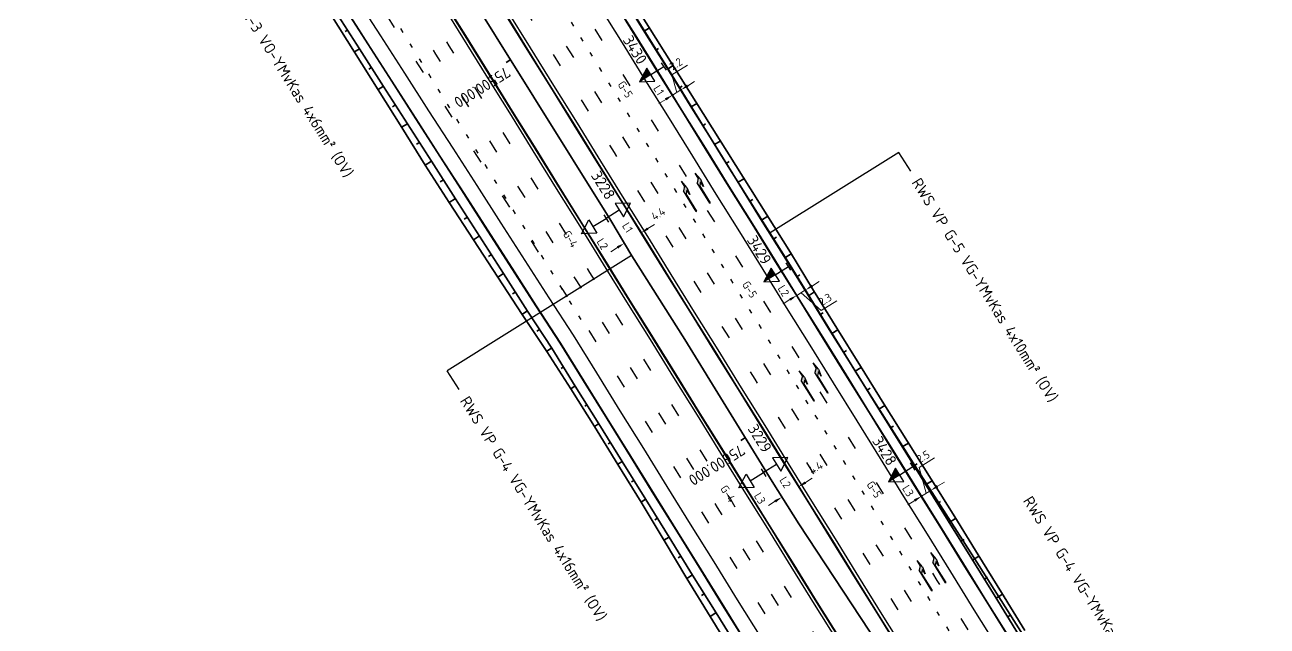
# Model space of a CAD drawing. Header units: metres. Extents: x 134219 to 139080, y 438661 to 444352.
# Drawn here: x 135861.6 to 136141, y 442184.9 to 442320.1 of the extents above; entities that cross this region are included whole.
import ezdxf
from ezdxf.enums import TextEntityAlignment as Align

# ---------------------------------------------------------------- set-up
doc = ezdxf.new("R2010")
doc.units = ezdxf.units.M
doc.linetypes.add('13strp', pattern=[4, 1, -3])
doc.linetypes.add('39strp', pattern=[12, 3, -9])
doc.layers.get('DEFPOINTS').update_dxf_attribs({"color": 193})
for name, color, linetype, lineweight in [('N-WE-KL-ET-T18', 1, 'Continuous', 18), ('N-WE-KL-ET-T25', 7, 'Continuous', 25), ('N-WE-KL-ET_LS_OV_ARMATUUR-S', 7, 'Continuous', 25), ('N-WE-KL-ET_LS_OV_ARMATUUR-T18', 1, 'Continuous', 25), ('N-WE-KL-ET_LS_OV_KABEL-G', 10, 'KL-LS-OV-N', 35), ('N-WE-KL-ET_LS_OV_KABEL-M', 7, 'Continuous', 18), ('N-WE-KL-ET_LS_OV_KABEL-T25', 7, 'Continuous', 25), ('Utd-ondergr-nw', 8, '13strp', 35)]:
    doc.layers.add(name, color=color, linetype=linetype, lineweight=lineweight)
doc.layers.add('N-WE-KL-ET_LS_OV_ARMATUUR-T25', color=2, linetype='Continuous')
doc.layers.add('Utd-weg-nw', color=8, linetype='Continuous')
doc.styles.add('alm a2ee v011$0$rtw_iso', font='NLCS-ISO.ttf')
doc.styles.add('ISO18', font='NLCS-ISO.ttf')
doc.styles.add('ISO25', font='NLCS-ISO.ttf')
doc.styles.add('NLCS-ISO', font='NLCS-ISO.ttf')
doc.styles.add('NLCS_18', font='NLCS-ISO.ttf', dxfattribs={"height": 1.8})
doc.styles.add('NLCS_25', font='NLCS-ISO.ttf', dxfattribs={"height": 2.5})
doc.linetypes.add('KL-LS-OV-N', pattern='A,4,-1,[103,NLCS.SHX,S=0.75,R=0,X=0,Y=0],-1,4,-1.5,["0V",Standard,S=1,R=0,X=0,Y=-0.5],-3', length=14.5)
doc.dimstyles.new('NLCS_t18_pijl_Dimension_l3_h1', dxfattribs={"dimtxt": 1.8, "dimasz": 1.8, "dimexe": 2, "dimexo": 2, "dimgap": 0.7, "dimtad": 1, "dimdec": 1, "dimzin": 0, "dimdsep": 46, "dimtxsty": 'NLCS_18', "dimcen": 2.5, "dimdle": 2, "dimclrd": 256, "dimclre": 256, "dimclrt": 256, "dimadec": 1, "dimazin": 0, "dimtfac": 1, "dimtdec": 1, "dimtofl": 0, "dimtmove": 1, "dimatfit": 0, "dimfxl": 0, "dimtolj": 1, "dimtzin": 0, "dimlwd": 18, "dimlwe": 18, "dimarcsym": 0})

# ---------------------------------------------------------------- blocks, each defined once
blk = doc.blocks.new('SKL-ET_OV_ARMATUUR_HD_NATRIUM_2x250W-SO (1)')
for points in [[(-3.49, -1.76), (-6.49, 0), (-3.49, 1.76)], [(-3.49, 1.76), (-3.49, -1.76)], [(-3.49, 0), (0, 0)], [(0, 1), (0, -1)], [(3.49, 0), (0, 0)], [(3.49, -1.76), (6.49, 0), (3.49, 1.76)], [(3.49, 1.76), (3.49, -1.76)]]:
    blk.add_lwpolyline(points)
at = {"layer": 'N-WE-KL-ET_LS_OV_ARMATUUR-T18', "style": 'NLCS-ISO', "flags": 1}
for tag, p in [('TYPE_ARMATUUR', (3.07, -6.82)), ('VERMOGEN_LAMP', (3.07, -10.61)), ('SPIEGELSTAND', (3.07, -14.39)), ('HOOGTE_LICHTMAST', (3.07, -18.17)), ('UITLEGGERHOEK', (3.07, -21.96)), ('TYPE_LICHTMAST', (3.07, -25.74)), ('BOTSVRIENDELIJK', (3.07, -29.53)), ('POSITIE_LICHTMAST', (3.07, -33.31)), ('KABELAANSLUITNG', (3.07, -37.1)), ('VOEDINGSPUNT', (3.07, -48.45))]:
    blk.add_attdef(tag, p, '', height=1.8, dxfattribs=at)
at = {"layer": 'N-WE-KL-ET_LS_OV_ARMATUUR-T18', "style": 'NLCS-ISO'}
for tag, p in [('FASE-AANSLUITING_1', (3.07, -40.88)), ('FASE-AANSLUITING_2', (3.07, -44.67)), ('GROEPSNUMMER', (3.07, -52.24))]:
    blk.add_attdef(tag, p, '', height=1.8, dxfattribs=at)
at = {"layer": 'N-WE-KL-ET_LS_OV_ARMATUUR-T25', "style": 'NLCS-ISO'}
for tag, p in [('MASTNUMMER', (3.07, 7.39)), ('TYPE_SYMBOOL', (3.07, 3.61))]:
    blk.add_attdef(tag, p, '', height=2.5, dxfattribs=at)
blk = doc.blocks.new('SKL-ET_OV_ARMATUUR_HD_NATRIUM_1x250W-SO (2)')
for points in [[(0, 1), (0, -1)], [(3.49, 0), (0, 0)], [(3.49, -1.76), (6.49, 0), (3.49, 1.76)], [(3.49, 1.76), (3.49, -1.76)], [(3.49, 0), (6.49, 0)]]:
    blk.add_lwpolyline(points)
blk.add_solid([(3.49, 0), (3.49, -1.76), (6.49, 0)])
at = {"layer": 'N-WE-KL-ET-T18', "linetype": 'ByBlock', "style": 'NLCS-ISO'}
blk.add_attdef('GROEPSNUMMER', text='', height=1.8, dxfattribs=at).set_placement((-2, -4), align=Align.RIGHT)
blk.add_attdef('FASE-AANSLUITING', (10, -4), '', height=1.8, dxfattribs=at)
at = {"layer": 'N-WE-KL-ET-T18', "linetype": 'ByBlock', "style": 'NLCS-ISO', "flags": 1}
for tag, p in [('TYPE_ARMATUUR', (7.76, -13.46)), ('TYPE_FABRIKAAT', (7.76, -17.24)), ('VERMOGEN_LAMP', (7.76, -21.02)), ('SPIEGELSTAND', (7.76, -24.81)), ('HOOGTE_LICHTMAST', (7.76, -28.59)), ('UITLEGGERHOEK', (7.76, -32.38)), ('TYPE_LICHTMAST', (7.76, -36.16)), ('BOTSVRIENDELIJK', (7.76, -39.95)), ('POSITIE_LICHTMAST', (7.76, -43.73)), ('KABELAANSLUITING', (7.76, -47.52)), ('VOEDINGSPUNT', (7.76, -51.3))]:
    blk.add_attdef(tag, p, '', height=1.8, dxfattribs=at)
at = {"layer": 'N-WE-KL-ET-T25', "linetype": 'ByBlock', "style": 'NLCS-ISO'}
blk.add_attdef('MASTNUMMER', text='', height=2.5, dxfattribs=at).set_placement((4, 4.31), align=Align.MIDDLE)
at = {"layer": 'N-WE-KL-ET-T25', "linetype": 'ByBlock', "style": 'NLCS-ISO', "flags": 1}
blk.add_attdef('TYPE_SYMBOOL', (7.76, -10.06), '', height=2.5, dxfattribs=at)
blk = doc.blocks.new('*D512')
at = {"layer": 'DEFPOINTS', "color": 0, "transparency": 16777216}
for p in [(136009.14, 442305.49), (136009.14, 442305.49), (136007.24, 442304.31)]:
    blk.add_point(p, dxfattribs=at)
at = {"layer": 'N-WE-KL-ET_LS_OV_KABEL-M', "linetype": 'Continuous', "lineweight": 18, "transparency": 16777216}
for p, q in [((136007.11, 442308.89), (136010.59, 442311.05)), ((136008.19, 442304.9), (136007.11, 442308.89)), ((136010.67, 442306.44), (136012.2, 442307.39)), ((136007.24, 442304.31), (136009.14, 442305.49)), ((136005.71, 442303.37), (136004.18, 442302.42))]:
    blk.add_line(p, q, dxfattribs=at)
at = {"layer": 'N-WE-KL-ET_LS_OV_KABEL-M', "lineweight": 18, "transparency": 16777216}
for p, q in [((136009.14, 442305.49), (136008.08, 442307.19)), ((136007.24, 442304.31), (136006.18, 442306.01))]:
    blk.add_line(p, q, dxfattribs=at)
at = {"layer": 'N-WE-KL-ET_LS_OV_KABEL-M', "transparency": 16777216}
for points in [[(136010.51, 442306.7), (136010.82, 442306.19), (136009.14, 442305.49)], [(136005.55, 442303.62), (136005.87, 442303.11), (136007.24, 442304.31)]]:
    blk.add_solid(points, dxfattribs=at)
at = {"layer": 'N-WE-KL-ET_LS_OV_KABEL-M', "transparency": 16777216, "insert": (136008.01, 442311.33), "char_height": 1.8, "attachment_point": 5, "rotation": 31.8363, "style": 'NLCS_18'}
blk.add_mtext('\\A1;2.2', dxfattribs=at)
blk = doc.blocks.new('*D513')
at = {"layer": 'DEFPOINTS', "color": 0, "transparency": 16777216}
for p in [(136037.16, 442260.51), (136037.16, 442260.51), (136035.19, 442259.29)]:
    blk.add_point(p, dxfattribs=at)
at = {"layer": 'N-WE-KL-ET_LS_OV_KABEL-M', "linetype": 'Continuous', "lineweight": 18, "transparency": 16777216}
for p, q in [((136035.19, 442259.29), (136037.16, 442260.51)), ((136036.18, 442259.9), (136040.67, 442255.93)), ((136038.69, 442261.46), (136040.22, 442262.41)), ((136033.66, 442258.34), (136032.14, 442257.39)), ((136040.67, 442255.93), (136044.16, 442258.09))]:
    blk.add_line(p, q, dxfattribs=at)
at = {"layer": 'N-WE-KL-ET_LS_OV_KABEL-M', "lineweight": 18, "transparency": 16777216}
for p, q in [((136037.16, 442260.51), (136038.21, 442258.81)), ((136035.19, 442259.29), (136036.25, 442257.59))]:
    blk.add_line(p, q, dxfattribs=at)
at = {"layer": 'N-WE-KL-ET_LS_OV_KABEL-M', "transparency": 16777216}
for points in [[(136038.53, 442261.71), (136038.85, 442261.2), (136037.16, 442260.51)], [(136033.51, 442258.6), (136033.82, 442258.09), (136035.19, 442259.29)]]:
    blk.add_solid(points, dxfattribs=at)
at = {"layer": 'N-WE-KL-ET_LS_OV_KABEL-M', "transparency": 16777216, "insert": (136041.57, 442258.37), "char_height": 1.8, "attachment_point": 5, "rotation": 31.8363, "style": 'NLCS_18'}
blk.add_mtext('\\A1;2.3', dxfattribs=at)
blk = doc.blocks.new('*D514')
at = {"layer": 'DEFPOINTS', "color": 0, "transparency": 16777216}
for p in [(136065.31, 442215.43), (136065.31, 442215.43), (136063.23, 442214.14)]:
    blk.add_point(p, dxfattribs=at)
at = {"layer": 'N-WE-KL-ET_LS_OV_KABEL-M', "linetype": 'Continuous', "lineweight": 18, "transparency": 16777216}
for p, q in [((136062.7, 442220.58), (136066.19, 442222.74)), ((136064.27, 442214.79), (136062.7, 442220.58)), ((136063.23, 442214.14), (136065.31, 442215.43)), ((136066.84, 442216.38), (136068.37, 442217.33)), ((136061.7, 442213.19), (136060.17, 442212.24))]:
    blk.add_line(p, q, dxfattribs=at)
at = {"layer": 'N-WE-KL-ET_LS_OV_KABEL-M', "lineweight": 18, "transparency": 16777216}
for p, q in [((136065.31, 442215.43), (136064.26, 442217.13)), ((136063.23, 442214.14), (136064.28, 442212.44))]:
    blk.add_line(p, q, dxfattribs=at)
at = {"layer": 'N-WE-KL-ET_LS_OV_KABEL-M', "transparency": 16777216}
for points in [[(136066.69, 442216.64), (136067, 442216.13), (136065.31, 442215.43)], [(136061.54, 442213.44), (136061.86, 442212.93), (136063.23, 442214.14)]]:
    blk.add_solid(points, dxfattribs=at)
at = {"layer": 'N-WE-KL-ET_LS_OV_KABEL-M', "transparency": 16777216, "insert": (136063.6, 442223.02), "char_height": 1.8, "attachment_point": 5, "rotation": 31.8363, "style": 'NLCS_18'}
blk.add_mtext('\\A1;2.5', dxfattribs=at)
blk = doc.blocks.new('*D519')
at = {"layer": 'DEFPOINTS', "color": 0, "transparency": 16777216}
for p in [(135996.39, 442271.01), (135996.39, 442271.01), (136000.16, 442273.36)]:
    blk.add_point(p, dxfattribs=at)
at = {"layer": 'N-WE-KL-ET_LS_OV_KABEL-M', "lineweight": 18, "transparency": 16777216}
for p, q in [((136000.16, 442273.36), (135999.11, 442275.05)), ((135996.39, 442271.01), (135995.34, 442272.71))]:
    blk.add_line(p, q, dxfattribs=at)
at = {"layer": 'N-WE-KL-ET_LS_OV_KABEL-M', "linetype": 'Continuous', "lineweight": 18, "transparency": 16777216}
for p, q in [((136001.69, 442274.3), (136003.22, 442275.25)), ((135994.86, 442270.06), (135993.34, 442269.12))]:
    blk.add_line(p, q, dxfattribs=at)
at = {"layer": 'N-WE-KL-ET_LS_OV_KABEL-M', "transparency": 16777216}
for points in [[(136001.54, 442274.56), (136001.85, 442274.05), (136000.16, 442273.36)], [(135994.71, 442270.32), (135995.02, 442269.81), (135996.39, 442271.01)]]:
    blk.add_solid(points, dxfattribs=at)
at = {"layer": 'N-WE-KL-ET_LS_OV_KABEL-M', "transparency": 16777216, "insert": (136004.03, 442277.64), "char_height": 1.8, "attachment_point": 5, "rotation": 31.8363, "style": 'NLCS_18'}
blk.add_mtext('\\A1;4.4', dxfattribs=at)
blk = doc.blocks.new('*D520')
at = {"layer": 'DEFPOINTS', "color": 0, "transparency": 16777216}
for p in [(136035.61, 442216.27), (136031.86, 442213.94), (136031.86, 442213.94)]:
    blk.add_point(p, dxfattribs=at)
at = {"layer": 'N-WE-KL-ET_LS_OV_KABEL-M', "lineweight": 18, "transparency": 16777216}
for p, q in [((136035.61, 442216.27), (136034.55, 442217.97)), ((136031.86, 442213.94), (136030.8, 442215.64))]:
    blk.add_line(p, q, dxfattribs=at)
at = {"layer": 'N-WE-KL-ET_LS_OV_KABEL-M', "linetype": 'Continuous', "lineweight": 18, "transparency": 16777216}
for p, q in [((136037.14, 442217.22), (136038.67, 442218.17)), ((136030.33, 442212.99), (136028.8, 442212.04))]:
    blk.add_line(p, q, dxfattribs=at)
at = {"layer": 'N-WE-KL-ET_LS_OV_KABEL-M', "transparency": 16777216}
for points in [[(136036.98, 442217.47), (136037.3, 442216.97), (136035.61, 442216.27)], [(136030.17, 442213.25), (136030.49, 442212.74), (136031.86, 442213.94)]]:
    blk.add_solid(points, dxfattribs=at)
at = {"layer": 'N-WE-KL-ET_LS_OV_KABEL-M', "transparency": 16777216, "insert": (136039.47, 442220.55), "char_height": 1.8, "attachment_point": 5, "rotation": 31.8363, "style": 'NLCS_18'}
blk.add_mtext('\\A1;4.4', dxfattribs=at)
blk = doc.blocks.new('Dwm A2 aanvulling$0$pijlre_750')
blk.add_hatch(color=256).paths.add_polyline_path([(5.2, -0.38), (4, -0.38), (5.7, -0.68), (7.5, -0.38), (6.2, -0.38), (5.45, 0.37), (0, 0.37), (0, 0.23), (4.6, 0.23)])
for p, q in [((0, 0.37), (5.45, 0.37)), ((0, 0.37), (0, 0.23)), ((0, 0.23), (4.6, 0.23)), ((5.2, -0.38), (4.6, 0.23)), ((6.2, -0.38), (5.45, 0.37)), ((4, -0.38), (5.2, -0.38)), ((5.7, -0.68), (4, -0.38)), ((5.7, -0.68), (7.5, -0.38)), ((6.2, -0.38), (7.5, -0.38))]:
    blk.add_line(p, q)

msp = doc.modelspace()

# ---------------------------------------------------------------- linework, layer by layer
at = {"layer": 'N-WE-KL-ET_LS_OV_KABEL-G', "flags": 128}
for points, elevation in [([(135028.79, 443628.21), (135029.43, 443628.5), (135031.21, 443626.78), (135031.77, 443626.04), (135031.72, 443624.46), (135052.28, 443604.28), (135079.83, 443576.7), (135079.68, 443576.86), (135107.02, 443546.27), (135128.47, 443521.4), (135135.83, 443512.88), (135160.14, 443483.99), (135177.3, 443462.48), (135198.67, 443435.94), (135200.35, 443433.58), (135206.96, 443425.68), (135215.59, 443414.76), (135229.59, 443396.5), (135246.51, 443374.99), (135246.49, 443375.01), (135294.88, 443312.89), (135333.29, 443263.09), (135371.73, 443213.18), (135406.65, 443167.97), (135427.92, 443140.4), (135453.98, 443108.38), (135454.93, 443105.99), (135457.2, 443102.6), (135480.28, 443072.39), (135496.14, 443052.17), (135531.45, 443005.87), (135550.73, 442980.13), (135566.75, 442957.09), (135582.35, 442934.84), (135591.75, 442921.24), (135600.66, 442908.47), (135623.1, 442873.1), (135810.94, 442567.72), (135811.57, 442566.24), (135890, 442440.49), (135917.51, 442397.79), (135918.36, 442396.37), (135921.31, 442391.57), (135924.12, 442387.09), (135993.39, 442276.1), (135998.09, 442268.15), (136009.98, 442249.34), (136029.66, 442217.44), (136035.64, 442207.92), (136051.53, 442183.81), (136063.88, 442163.96), (136083.42, 442134.87), (136087.68, 442128.39), (136098.45, 442110.21), (136094.16, 442107.28)], 1.81), ([(135721.23, 442918.62), (135722.06, 442918.71), (135729.09, 442888.32), (135732.4, 442875.41), (135739.07, 442848.53), (135744.81, 442825.46), (135748.85, 442812.3), (135753.18, 442798.69), (135759.28, 442779.65), (135766.98, 442756.72), (135768.94, 442751.33), (135776.94, 442729.3), (135780.2, 442721.47), (135788.86, 442699.92), (135796.6, 442680.56), (135801.31, 442669.52), (135814.14, 442639.94), (135825.99, 442614.64), (135833.39, 442599.59), (135840.41, 442585.62), (135846.61, 442573.57), (135855.75, 442558.03), (135866.63, 442537.71), (135893.63, 442492.47), (135903.12, 442476.87), (135921.69, 442446.61), (135932.97, 442428.48), (135977.81, 442356.04), (135989.88, 442336.6), (136005.71, 442311.05), (136018.65, 442290.07), (136033.73, 442266.1), (136048.87, 442241.4), (136061.72, 442221.06), (136075.64, 442199.3), (136089.46, 442177.55), (136095.53, 442168.38), (136098.01, 442164.91), (136105.46, 442153.08), (136105.45, 442153.08), (136113.48, 442140), (136113.47, 442139.99), (136115.54, 442136.16), (136115.58, 442136.17), (136116.02, 442133.35), (136140.96, 442091.4)], 1.96)]:
    msp.add_lwpolyline(points, dxfattribs=dict(at, elevation=elevation))
at = {"layer": 'N-WE-KL-ET_LS_OV_KABEL-T25'}
for p, q in [((136058.14, 442291.44), (136029.19, 442273.32)), ((136060.8, 442287.2), (136058.14, 442291.44)), ((135998.01, 442268.28), (135956.6, 442242.36)), ((135959.25, 442238.13), (135956.6, 442242.36))]:
    msp.add_line(p, q, dxfattribs=at)
at = {"layer": 'Utd-ondergr-nw', "color": 7, "linetype": 'Continuous'}
for p, q in [((135970.68, 442312.16), (135969.83, 442311.63)), ((136023.43, 442227.2), (136022.58, 442226.68))]:
    msp.add_line(p, q, dxfattribs=at)
at = {"layer": 'Utd-ondergr-nw', "linetype": 'Continuous', "flags": 128}
for points in [[(135995.4, 442327.51), (136000.68, 442319.01), (136005.95, 442310.52), (136011.23, 442302.02), (136016.5, 442293.53), (136021.78, 442285.03), (136027.05, 442276.54), (136032.33, 442268.04), (136037.6, 442259.54), (136042.88, 442251.05), (136048.15, 442242.55), (136053.43, 442234.06), (136058.7, 442225.56), (136063.98, 442217.07), (136069.25, 442208.57), (136074.53, 442200.08), (136079.8, 442191.58), (136085.08, 442183.08)], [(135996.55, 442328.22), (136001.85, 442319.74), (136007.17, 442311.27), (136012.48, 442302.8), (136017.79, 442294.33), (136023.1, 442285.85), (136028.45, 442277.4), (136033.75, 442268.92), (136038.96, 442260.39), (136044.23, 442251.89), (136049.5, 442243.39), (136054.76, 442234.89), (136060.08, 442226.42), (136065.41, 442217.96), (136070.7, 442209.47), (136075.95, 442200.96), (136081.25, 442192.48), (136086.47, 442183.95)], [(135933.3, 442324.26), (135938.7, 442315.85), (135944.1, 442307.43), (135949.5, 442299.01), (135954.9, 442290.59), (135960.3, 442282.17), (135965.7, 442273.76), (135971.1, 442265.34), (135976.5, 442256.92), (135981.97, 442248.54), (135987.24, 442240.05), (135992.52, 442231.55), (135997.79, 442223.06), (136003.07, 442214.56), (136008.34, 442206.06), (136013.62, 442197.57), (136018.89, 442189.07), (136024.17, 442180.58)], [(135933.36, 442324.3), (135938.76, 442315.88), (135944.16, 442307.46), (135949.56, 442299.05), (135954.96, 442290.63), (135960.36, 442282.21), (135965.76, 442273.79), (135971.16, 442265.38), (135976.56, 442256.96), (135982.03, 442248.58), (135987.3, 442240.08), (135992.58, 442231.59), (135997.85, 442223.09), (136003.12, 442214.6), (136008.4, 442206.1), (136013.67, 442197.61), (136018.95, 442189.11), (136024.22, 442180.61)], [(135955.33, 442326.17), (135960.61, 442317.67), (135965.88, 442309.18), (135971.15, 442300.68), (135976.43, 442292.19), (135981.7, 442283.69), (135986.98, 442275.2), (135992.25, 442266.7), (135997.53, 442258.21), (136002.8, 442249.71), (136008.08, 442241.21), (136013.35, 442232.72), (136018.63, 442224.22), (136023.9, 442215.73), (136029.18, 442207.23), (136034.45, 442198.74), (136039.73, 442190.24), (136045, 442181.75)], [(135955.39, 442326.21), (135960.66, 442317.71), (135965.94, 442309.22), (135971.21, 442300.72), (135976.49, 442292.22), (135981.76, 442283.73), (135987.04, 442275.23), (135992.31, 442266.74), (135997.59, 442258.24), (136002.86, 442249.75), (136008.14, 442241.25), (136013.41, 442232.76), (136018.69, 442224.26), (136023.96, 442215.76), (136029.24, 442207.27), (136034.51, 442198.77), (136039.79, 442190.28), (136045.06, 442181.78)], [(135993.49, 442326.32), (135998.77, 442317.83), (136004.04, 442309.33), (136009.32, 442300.84), (136014.59, 442292.34), (136019.87, 442283.84), (136025.14, 442275.35), (136030.42, 442266.85), (136035.69, 442258.36), (136040.97, 442249.86), (136046.24, 442241.37), (136051.51, 442232.87), (136056.79, 442224.38), (136062.06, 442215.88), (136067.34, 442207.38), (136072.61, 442198.89), (136077.89, 442190.39), (136083.16, 442181.9)], [(135993.55, 442326.36), (135998.83, 442317.86), (136004.1, 442309.37), (136009.37, 442300.87), (136014.65, 442292.38), (136019.92, 442283.88), (136025.2, 442275.39), (136030.47, 442266.89), (136035.75, 442258.39), (136041.02, 442249.9), (136046.3, 442241.4), (136051.57, 442232.91), (136056.85, 442224.41), (136062.12, 442215.92), (136067.4, 442207.42), (136072.67, 442198.93), (136077.95, 442190.43), (136083.22, 442181.93)], [(135930.43, 442322.48), (135935.74, 442314.01), (135941.05, 442305.53), (135946.36, 442297.06), (135951.66, 442288.58), (135957.03, 442280.14), (135962.49, 442271.76), (135967.95, 442263.38), (135973.42, 442255.01), (135978.98, 442246.69), (135984.4, 442238.28), (135989.71, 442229.81), (135994.95, 442221.29), (136000.19, 442212.78), (136005.36, 442204.21), (136010.49, 442195.63), (136015.7, 442187.09), (136020.93, 442178.57)], [(135931.45, 442323.11), (135936.85, 442314.7), (135942.25, 442306.28), (135947.65, 442297.86), (135953.05, 442289.44), (135958.45, 442281.02), (135963.85, 442272.61), (135969.25, 442264.19), (135974.65, 442255.77), (135980.11, 442247.39), (135985.39, 442238.9), (135990.66, 442230.4), (135995.94, 442221.91), (136001.21, 442213.41), (136006.49, 442204.91), (136011.76, 442196.42), (136017.04, 442187.92), (136022.31, 442179.43)], [(135969.3, 442323.07), (135974.57, 442314.58), (135979.85, 442306.08), (135985.12, 442297.58), (135990.4, 442289.09), (135995.67, 442280.59), (136000.95, 442272.1), (136006.22, 442263.6), (136011.5, 442255.11), (136016.77, 442246.61), (136022.05, 442238.12), (136027.32, 442229.62), (136032.6, 442221.12), (136037.87, 442212.63), (136043.15, 442204.13), (136048.42, 442195.64), (136053.69, 442187.14), (136058.97, 442178.65)], [(135969.36, 442323.11), (135974.63, 442314.61), (135979.91, 442306.12), (135985.18, 442297.62), (135990.46, 442289.13), (135995.73, 442280.63), (136001.01, 442272.13), (136006.28, 442263.64), (136011.55, 442255.14), (136016.83, 442246.65), (136022.1, 442238.15), (136027.38, 442229.66), (136032.65, 442221.16), (136037.93, 442212.67), (136043.2, 442204.17), (136048.48, 442195.67), (136053.75, 442187.18), (136059.03, 442178.68)], [(135933.6, 442318.6), (135934.13, 442318.93)], [(136002.05, 442319.42), (136000.88, 442318.69)], [(135935.73, 442314.03), (135936.83, 442314.72)], [(136004.11, 442314.81), (136003.52, 442314.44)], [(135938.96, 442310.15), (135939.53, 442310.51)], [(136007.37, 442310.95), (136006.15, 442310.19)], [(135941.03, 442305.55), (135942.23, 442306.3)], [(136009.41, 442306.33), (136008.79, 442305.94)], [(135944.31, 442301.71), (135944.93, 442302.1)], [(136012.68, 442302.47), (136011.43, 442301.7)], [(135946.34, 442297.08), (135947.63, 442297.89)], [(136014.7, 442297.84), (136014.07, 442297.45)], [(135949.66, 442293.26), (135950.33, 442293.68)], [(136017.99, 442294), (136016.7, 442293.2)], [(135951.65, 442288.6), (135953.03, 442289.47)], [(136020, 442289.36), (136019.34, 442288.95)], [(135955.03, 442284.83), (135955.73, 442285.27)], [(136023.31, 442285.53), (136021.98, 442284.71)], [(135957.02, 442280.17), (135958.42, 442281.07)], [(136025.3, 442280.88), (136024.62, 442280.46)], [(135960.43, 442276.42), (135961.12, 442276.87)], [(136028.65, 442277.08), (136027.25, 442276.21)], [(135962.47, 442271.78), (135963.82, 442272.66)], [(136030.6, 442272.4), (136029.89, 442271.96)], [(135965.86, 442268.02), (135966.51, 442268.45)], [(136033.95, 442268.6), (136032.53, 442267.71)], [(135967.93, 442263.41), (135969.21, 442264.24)], [(136035.86, 442263.9), (136035.17, 442263.47)], [(135971.29, 442259.63), (135971.91, 442260.04)], [(136039.17, 442260.06), (136037.8, 442259.22)], [(135973.4, 442255.03), (135974.61, 442255.83)], [(136041.12, 442255.39), (136040.44, 442254.97)], [(135976.76, 442251.26), (135977.34, 442251.65)], [(136044.43, 442251.56), (136043.08, 442250.72)], [(135978.96, 442246.72), (135980.07, 442247.45)], [(136046.39, 442246.89), (136045.72, 442246.48)], [(135982.19, 442242.86), (135982.72, 442243.2)], [(136049.7, 442243.06), (136048.35, 442242.23)], [(135984.38, 442238.32), (135985.36, 442238.94)], [(136051.66, 442238.4), (136050.99, 442237.98)], [(135987.52, 442234.38), (135988, 442234.69)], [(136054.97, 442234.56), (136053.63, 442233.73)], [(135989.69, 442229.84), (135990.64, 442230.44)], [(136056.95, 442229.91), (136056.27, 442229.48)], [(135992.79, 442225.88), (135993.28, 442226.18)], [(136060.29, 442226.1), (136058.9, 442225.24)], [(135994.93, 442221.33), (135995.92, 442221.94)], [(136062.25, 442221.43), (136061.54, 442220.99)], [(135998.05, 442217.38), (135998.56, 442217.69)], [(136065.61, 442217.63), (136064.18, 442216.74)], [(136000.17, 442212.81), (136001.2, 442213.44)], [(136067.54, 442212.94), (136066.82, 442212.49)], [(136003.3, 442208.86), (136003.84, 442209.18)], [(136070.9, 442209.14), (136069.45, 442208.25)], [(136005.33, 442204.25), (136006.48, 442204.93)], [(136072.81, 442204.44), (136072.09, 442204)], [(136008.51, 442200.32), (136009.12, 442200.68)], [(136076.15, 442200.63), (136074.73, 442199.75)], [(136010.47, 442195.67), (136011.75, 442196.44)], [(136078.08, 442195.95), (136077.37, 442195.5)], [(136013.73, 442191.8), (136014.38, 442192.2)], [(136081.45, 442192.15), (136080, 442191.25)], [(136015.68, 442187.13), (136017.02, 442187.95)], [(136083.35, 442187.45), (136082.64, 442187.01)]]:
    msp.add_lwpolyline(points, dxfattribs=at)
at = {"layer": 'Utd-weg-nw', "linetype": '39strp', "flags": 128}
for points in [[(135882.33, 442492.6), (135887.45, 442484.16), (135892.68, 442475.63), (135897.93, 442467.1), (135903.19, 442458.59), (135908.46, 442450.09), (135912.6, 442443.43), (135913.74, 442441.59), (135919.01, 442433.1), (135924.29, 442424.6), (135929.56, 442416.11), (135934.84, 442407.61), (135940.11, 442399.12), (135945.39, 442390.62), (135950.66, 442382.13), (135955.94, 442373.63), (135961.21, 442365.13), (135966.49, 442356.64), (135971.76, 442348.14), (135977.04, 442339.65), (135982.31, 442331.15), (135987.59, 442322.66), (135992.86, 442314.16), (135998.14, 442305.67), (136003.41, 442297.17), (136008.69, 442288.67), (136013.96, 442280.18), (136019.24, 442271.68), (136024.51, 442263.19), (136029.79, 442254.69), (136035.06, 442246.2), (136040.34, 442237.7), (136045.61, 442229.21), (136050.89, 442220.71), (136056.16, 442212.21), (136061.44, 442203.72), (136066.71, 442195.22), (136071.99, 442186.73), (136077.26, 442178.23), (136082.54, 442169.74), (136087.81, 442161.24), (136093.08, 442152.74), (136098.36, 442144.25), (136103.63, 442135.75), (136108.91, 442127.26), (136114.18, 442118.76), (136119.46, 442110.27)], [(135872.78, 442486.79), (135878.06, 442478.3), (135883.33, 442469.8), (135888.61, 442461.31), (135893.88, 442452.81), (135899.16, 442444.31), (135904.43, 442435.82), (135909.71, 442427.32), (135914.98, 442418.83), (135920.26, 442410.33), (135925.53, 442401.84), (135930.81, 442393.34), (135936.08, 442384.85), (135941.36, 442376.35), (135946.63, 442367.85), (135951.91, 442359.36), (135957.18, 442350.86), (135962.46, 442342.37), (135967.73, 442333.87), (135973.01, 442325.38), (135978.28, 442316.88), (135983.56, 442308.38), (135988.83, 442299.89), (135994.11, 442291.39), (135999.38, 442282.9), (136004.66, 442274.4), (136009.93, 442265.91), (136015.21, 442257.41), (136020.48, 442248.92), (136025.76, 442240.42), (136031.03, 442231.92), (136036.31, 442223.43), (136041.58, 442214.93), (136046.86, 442206.44), (136052.13, 442197.94), (136057.41, 442189.45), (136062.68, 442180.95), (136067.96, 442172.46), (136073.23, 442163.96), (136078.51, 442155.46), (136083.78, 442146.97), (136089.06, 442138.47), (136094.33, 442129.98), (136099.61, 442121.48), (136104.88, 442112.99), (136110.16, 442104.49), (136115.43, 442096), (136120.71, 442087.5), (136123.77, 442082.57)], [(135875.76, 442488.64), (135881.03, 442480.14), (135886.31, 442471.65), (135891.58, 442463.15), (135896.86, 442454.66), (135902.13, 442446.16), (135907.41, 442437.67), (135912.68, 442429.17), (135917.96, 442420.67), (135923.23, 442412.18), (135928.51, 442403.68), (135933.78, 442395.19), (135939.06, 442386.69), (135944.33, 442378.2), (135949.61, 442369.7), (135954.88, 442361.2), (135960.16, 442352.71), (135965.43, 442344.21), (135970.71, 442335.72), (135975.98, 442327.22), (135981.26, 442318.73), (135986.53, 442310.23), (135991.81, 442301.74), (135997.08, 442293.24), (136002.36, 442284.74), (136007.63, 442276.25), (136012.91, 442267.75), (136018.18, 442259.26), (136023.46, 442250.76), (136028.73, 442242.27), (136034.01, 442233.77), (136039.28, 442225.28), (136044.56, 442216.78), (136049.83, 442208.28), (136055.11, 442199.79), (136060.38, 442191.29), (136065.66, 442182.8), (136070.93, 442174.3), (136076.21, 442165.81), (136081.48, 442157.31), (136086.76, 442148.81), (136092.03, 442140.32), (136097.31, 442131.82), (136102.58, 442123.33), (136107.86, 442114.83), (136113.13, 442106.34), (136118.41, 442097.84), (136123.68, 442089.35), (136127.13, 442083.8)], [(135855.13, 442479.4), (135856.73, 442476.82), (135862, 442468.33), (135867.28, 442459.83), (135872.55, 442451.34), (135877.83, 442442.84), (135883.1, 442434.34), (135888.38, 442425.85), (135893.65, 442417.35), (135898.93, 442408.86), (135904.2, 442400.36), (135909.48, 442391.87), (135914.75, 442383.37), (135920.03, 442374.88), (135925.3, 442366.38), (135930.58, 442357.88), (135935.85, 442349.39), (135941.13, 442340.89), (135946.4, 442332.4), (135951.68, 442323.9), (135956.95, 442315.41), (135962.23, 442306.91), (135967.5, 442298.42), (135972.78, 442289.92), (135978.05, 442281.42), (135983.33, 442272.93), (135988.6, 442264.43), (135993.88, 442255.94), (135999.15, 442247.44), (136004.43, 442238.95), (136009.7, 442230.45), (136014.98, 442221.96), (136020.25, 442213.46), (136025.53, 442204.96), (136030.8, 442196.47), (136036.08, 442187.97), (136041.35, 442179.48), (136046.63, 442170.98), (136051.9, 442162.49), (136057.18, 442153.99), (136062.45, 442145.49), (136067.73, 442137), (136073, 442128.5), (136078.28, 442120.01), (136083.55, 442111.51), (136088.83, 442103.02), (136094.1, 442094.52), (136099.38, 442086.03), (136104.65, 442077.53), (136105.64, 442075.94)], [(135852.16, 442477.55), (135853.75, 442474.98), (135859.03, 442466.48), (135864.3, 442457.99), (135869.58, 442449.49), (135874.85, 442440.99), (135880.13, 442432.5), (135885.4, 442424), (135890.68, 442415.51), (135895.95, 442407.01), (135901.23, 442398.52), (135906.5, 442390.02), (135911.78, 442381.53), (135917.05, 442373.03), (135922.33, 442364.53), (135927.6, 442356.04), (135932.88, 442347.54), (135938.15, 442339.05), (135943.43, 442330.55), (135948.7, 442322.06), (135953.98, 442313.56), (135959.25, 442305.06), (135964.53, 442296.57), (135969.8, 442288.07), (135975.08, 442279.58), (135980.35, 442271.08), (135985.63, 442262.59), (135990.9, 442254.09), (135996.18, 442245.6), (136001.45, 442237.1), (136006.73, 442228.6), (136012, 442220.11), (136017.28, 442211.61), (136022.55, 442203.12), (136027.83, 442194.62), (136033.1, 442186.13), (136038.38, 442177.63), (136043.65, 442169.14), (136048.93, 442160.64), (136054.2, 442152.14), (136059.48, 442143.65), (136064.75, 442135.15), (136070.03, 442126.66), (136075.3, 442118.16), (136080.58, 442109.67), (136085.85, 442101.17), (136091.13, 442092.67), (136096.4, 442084.18), (136101.68, 442075.68), (136102.28, 442074.71)], [(135845.86, 442473.57), (135847.46, 442471.07), (135852.86, 442462.65), (135858.26, 442454.23), (135863.66, 442445.82), (135869.06, 442437.4), (135874.46, 442428.98), (135879.86, 442420.56), (135885.26, 442412.15), (135890.66, 442403.73), (135896.06, 442395.31), (135901.46, 442386.89), (135906.86, 442378.47), (135912.26, 442370.06), (135917.66, 442361.64), (135923.06, 442353.22), (135928.46, 442344.8), (135933.86, 442336.38), (135939.27, 442327.97), (135944.67, 442319.55), (135950.07, 442311.13), (135955.47, 442302.71), (135960.87, 442294.29), (135966.27, 442285.88), (135971.67, 442277.46), (135977.07, 442269.04), (135982.47, 442260.62), (135987.93, 442252.24), (135993.2, 442243.75), (135998.48, 442235.25), (136003.75, 442226.76), (136009.03, 442218.26), (136014.3, 442209.77), (136019.58, 442201.27), (136024.85, 442192.78), (136030.13, 442184.28), (136035.4, 442175.78), (136040.68, 442167.29), (136045.95, 442158.79), (136051.23, 442150.3), (136056.5, 442141.8), (136061.78, 442133.31), (136067.05, 442124.81), (136072.33, 442116.32), (136077.6, 442107.82), (136082.88, 442099.32), (136088.15, 442090.83), (136093.43, 442082.33), (136098.7, 442073.84), (136098.92, 442073.48)]]:
    msp.add_lwpolyline(points, dxfattribs=at)
at = {"layer": 'Utd-weg-nw', "linetype": '13strp', "flags": 128}
for points in [[(135878.92, 442490.6), (135884.2, 442482.11), (135889.47, 442473.61), (135894.75, 442465.12), (135900.02, 442456.62), (135905.3, 442448.13), (135910.57, 442439.63), (135915.85, 442431.13), (135921.12, 442422.64), (135926.4, 442414.14), (135931.67, 442405.65), (135936.95, 442397.15), (135942.22, 442388.66), (135947.5, 442380.16), (135952.77, 442371.67), (135958.05, 442363.17), (135963.32, 442354.67), (135968.6, 442346.18), (135973.87, 442337.68), (135979.15, 442329.19), (135984.42, 442320.69), (135989.7, 442312.2), (135994.97, 442303.7), (136000.25, 442295.2), (136005.52, 442286.71), (136010.8, 442278.21), (136016.07, 442269.72), (136021.35, 442261.22), (136026.62, 442252.73), (136031.9, 442244.23), (136037.17, 442235.74), (136042.45, 442227.24), (136047.72, 442218.74), (136053, 442210.25), (136058.27, 442201.75), (136063.55, 442193.26), (136068.82, 442184.76), (136074.1, 442176.27), (136079.37, 442167.77), (136084.65, 442159.28), (136089.92, 442150.78), (136095.2, 442142.28), (136100.47, 442133.79), (136105.75, 442125.29), (136111.02, 442116.8), (136116.29, 442108.3), (136121.57, 442099.81), (136126.84, 442091.31), (136130.7, 442085.1)], [(135848.99, 442475.59), (135850.59, 442473.01), (135855.87, 442464.52), (135861.14, 442456.02), (135866.41, 442447.52), (135871.69, 442439.03), (135876.96, 442430.53), (135882.24, 442422.04), (135887.51, 442413.54), (135892.79, 442405.05), (135898.06, 442396.55), (135903.34, 442388.06), (135908.61, 442379.56), (135913.89, 442371.06), (135919.16, 442362.57), (135924.44, 442354.07), (135929.71, 442345.58), (135934.99, 442337.08), (135940.26, 442328.59), (135945.54, 442320.09), (135950.81, 442311.6), (135956.09, 442303.1), (135961.36, 442294.6), (135966.64, 442286.11), (135971.91, 442277.61), (135977.19, 442269.12), (135982.46, 442260.62), (135987.74, 442252.13)]]:
    msp.add_lwpolyline(points, dxfattribs=at)
at = {"layer": 'Utd-weg-nw', "linetype": 'Continuous', "flags": 128}
for points in [[(135936.21, 442326.07), (135941.61, 442317.65), (135947.01, 442309.23), (135952.41, 442300.81), (135957.81, 442292.4), (135963.21, 442283.98), (135968.61, 442275.56), (135974.01, 442267.14), (135979.41, 442258.72), (135984.87, 442250.35), (135990.15, 442241.85), (135995.42, 442233.35), (136000.7, 442224.86), (136005.97, 442216.36), (136011.25, 442207.87), (136016.52, 442199.37), (136021.8, 442190.88), (136027.07, 442182.38)], [(135954.74, 442325.8), (135960.01, 442317.31), (135965.29, 442308.81), (135970.56, 442300.31), (135975.84, 442291.82), (135981.11, 442283.32), (135986.39, 442274.83), (135991.66, 442266.33), (135996.93, 442257.84), (136002.21, 442249.34), (136007.48, 442240.85), (136012.76, 442232.35), (136018.03, 442223.85), (136023.31, 442215.36), (136028.58, 442206.86), (136033.86, 442198.37), (136039.13, 442189.87), (136044.41, 442181.38)], [(135990.64, 442324.56), (135995.92, 442316.06), (136001.19, 442307.56), (136006.47, 442299.07), (136011.74, 442290.57), (136017.02, 442282.08), (136022.29, 442273.58), (136027.57, 442265.09), (136032.84, 442256.59), (136038.12, 442248.1), (136043.39, 442239.6), (136048.67, 442231.1), (136053.94, 442222.61), (136059.22, 442214.11), (136064.49, 442205.62), (136069.77, 442197.12), (136075.04, 442188.63), (136080.32, 442180.13)], [(135969.95, 442323.48), (135975.23, 442314.98), (135980.5, 442306.49), (135985.77, 442297.99), (135991.05, 442289.49), (135996.32, 442281), (136001.6, 442272.5), (136006.87, 442264.01), (136012.15, 442255.51), (136017.42, 442247.02), (136022.7, 442238.52), (136027.97, 442230.03), (136033.25, 442221.53), (136038.52, 442213.03), (136043.8, 442204.54), (136049.07, 442196.04), (136054.35, 442187.55), (136059.62, 442179.05)]]:
    msp.add_lwpolyline(points, dxfattribs=at)

# ---------------------------------------------------------------- block references
at = {"layer": 'N-WE-KL-ET_LS_OV_ARMATUUR-S'}
ref = msp.add_blockref('SKL-ET_OV_ARMATUUR_HD_NATRIUM_1x250W-SO (2)', (136005.33, 442310.76, 1.64), dxfattribs=dict(at, rotation=211.8362579117523))
ref.add_attrib('MASTNUMMER', '3430', (135995.96, 442316.72, 1.64), dxfattribs={"layer": 'N-WE-KL-ET_LS_OV_ARMATUUR-T25', "height": 2.5, "rotation": 302.0379, "style": 'ISO25'})
ref.add_attrib('FASE-AANSLUITING_1', 'L1', (136002.84, 442305.83, 1.64), dxfattribs={"layer": 'N-WE-KL-ET_LS_OV_ARMATUUR-T18', "height": 1.8, "rotation": 302.0379, "style": 'ISO18'})
ref.add_attrib('GROEPSNUMMER', 'G-5', (135994.83, 442306.76, 1.64), dxfattribs={"layer": 'N-WE-KL-ET_LS_OV_ARMATUUR-T18', "height": 1.8, "rotation": 302.0379, "style": 'ISO18'})
ref = msp.add_blockref('SKL-ET_OV_ARMATUUR_HD_NATRIUM_2x250W-SO (1)', (135992.3, 442276.59, 2.1), dxfattribs=dict(at, rotation=31.83625820211314))
ref.add_attrib('MASTNUMMER', '3228', (135988.81, 442286.25, 2.1), dxfattribs={"layer": 'N-WE-KL-ET_LS_OV_ARMATUUR-T25', "height": 2.5, "rotation": 302.0379, "style": 'ISO25'})
ref.add_attrib('FASE-AANSLUITING_1', 'L1', (135995.82, 442274.95, 2.1), dxfattribs={"layer": 'N-WE-KL-ET_LS_OV_ARMATUUR-T18', "height": 1.8, "rotation": 302.0379, "style": 'ISO18'})
ref.add_attrib('FASE-AANSLUITING_2', 'L2', (135990.09, 442271.39, 2.1), dxfattribs={"layer": 'N-WE-KL-ET_LS_OV_ARMATUUR-T18', "height": 1.8, "rotation": 302.0379, "style": 'ISO18'})
ref.add_attrib('GROEPSNUMMER', 'G-4', (135982.51, 442273.14, 2.1), dxfattribs={"layer": 'N-WE-KL-ET_LS_OV_ARMATUUR-T18', "height": 1.8, "rotation": 302.0379, "style": 'ISO18'})
ref = msp.add_blockref('SKL-ET_OV_ARMATUUR_HD_NATRIUM_1x250W-SO (2)', (136033.31, 442265.79, 1.68), dxfattribs=dict(at, rotation=211.8362579117523))
ref.add_attrib('MASTNUMMER', '3429', (136023.88, 442271.74, 1.68), dxfattribs={"layer": 'N-WE-KL-ET_LS_OV_ARMATUUR-T25', "height": 2.5, "rotation": 302.0379, "style": 'ISO25'})
ref.add_attrib('FASE-AANSLUITING_1', 'L2', (136030.82, 442260.86, 1.68), dxfattribs={"layer": 'N-WE-KL-ET_LS_OV_ARMATUUR-T18', "height": 1.8, "rotation": 302.0379, "style": 'ISO18'})
ref.add_attrib('GROEPSNUMMER', 'G-5', (136022.81, 442261.79, 1.68), dxfattribs={"layer": 'N-WE-KL-ET_LS_OV_ARMATUUR-T18', "height": 1.8, "rotation": 302.0379, "style": 'ISO18'})
ref = msp.add_blockref('SKL-ET_OV_ARMATUUR_HD_NATRIUM_2x250W-SO (1)', (136027.68, 442219.44, 2.42), dxfattribs=dict(at, rotation=31.83625820211314))
ref.add_attrib('MASTNUMMER', '3229', (136024.05, 442229.32, 2.42), dxfattribs={"layer": 'N-WE-KL-ET_LS_OV_ARMATUUR-T25', "height": 2.5, "rotation": 302.0379, "style": 'ISO25'})
ref.add_attrib('FASE-AANSLUITING_1', 'L2', (136031.21, 442217.79, 2.42), dxfattribs={"layer": 'N-WE-KL-ET_LS_OV_ARMATUUR-T18', "height": 1.8, "rotation": 302.0379, "style": 'ISO18'})
ref.add_attrib('FASE-AANSLUITING_2', 'L3', (136025.48, 442214.23, 2.42), dxfattribs={"layer": 'N-WE-KL-ET_LS_OV_ARMATUUR-T18', "height": 1.8, "rotation": 302.0379, "style": 'ISO18'})
ref.add_attrib('GROEPSNUMMER', 'G-4', (136017.91, 442215.88, 2.42), dxfattribs={"layer": 'N-WE-KL-ET_LS_OV_ARMATUUR-T18', "height": 1.8, "rotation": 302.0379, "style": 'ISO18'})
ref = msp.add_blockref('SKL-ET_OV_ARMATUUR_HD_NATRIUM_1x250W-SO (2)', (136061.3, 442220.82, 1.91), dxfattribs=dict(at, rotation=211.8362579117523))
ref.add_attrib('MASTNUMMER', '3428', (136052.05, 442226.58, 1.91), dxfattribs={"layer": 'N-WE-KL-ET_LS_OV_ARMATUUR-T25', "height": 2.5, "rotation": 302.0379, "style": 'ISO25'})
ref.add_attrib('FASE-AANSLUITING_1', 'L3', (136058.8, 442215.9, 1.91), dxfattribs={"layer": 'N-WE-KL-ET_LS_OV_ARMATUUR-T18', "height": 1.8, "rotation": 302.0379, "style": 'ISO18'})
ref.add_attrib('GROEPSNUMMER', 'G-5', (136050.8, 442216.82, 1.91), dxfattribs={"layer": 'N-WE-KL-ET_LS_OV_ARMATUUR-T18', "height": 1.8, "rotation": 302.0379, "style": 'ISO18'})
at = {"layer": 'Utd-weg-nw', "linetype": 'Continuous', "rotation": 121.8350477341934}
for p in [(136012.91, 442278.37), (136015.98, 442280.19), (136042.47, 442237.53), (136039.39, 442235.72), (136068.95, 442194.88), (136065.87, 442193.08)]:
    msp.add_blockref('Dwm A2 aanvulling$0$pijlre_750', p, dxfattribs=at)

# ---------------------------------------------------------------- texts
at = {"layer": 'N-WE-KL-ET_LS_OV_KABEL-T25', "style": 'NLCS_25'}
for s, p in [('RWS VP G-3 VO-YMvKas 4x6mm² (OV)', (135904.13, 442334.91)), ('RWS VP G-5 VG-YMvKas 4x10mm² (OV)', (136061.97, 442285.33)), ('RWS VP G-4 VG-YMvKas 4x16mm² (OV)', (135960.42, 442236.25))]:
    msp.add_text(s, height=2.5, rotation=302.0379, dxfattribs=at).set_placement(p, align=Align.MIDDLE_LEFT)
msp.add_text('RWS VP G-4 VG-YMvKas 4x16mm² (OV)', height=2.5, rotation=302.0379, dxfattribs=at).set_placement((136118.18, 442163.98), align=Align.MIDDLE_RIGHT)
at = {"layer": 'Utd-ondergr-nw', "color": 7, "style": 'alm a2ee v011$0$rtw_iso'}
for s, p in [('75500.000', (135969.74, 442310.84)), ('75600.000', (136022.48, 442225.88))]:
    msp.add_text(s, height=2.5, rotation=211.8363, dxfattribs=at).set_placement(p)

# ---------------------------------------------------------------- dimensions: what is measured, and where the dimension line sits
at = {"layer": 'N-WE-KL-ET_LS_OV_KABEL-M'}
for p1, p2, picture, middle in [((136007.24, 442304.31), (136009.14, 442305.49), '*D512', (136006.86, 442310.61)), ((136035.19, 442259.29), (136037.16, 442260.51), '*D513', (136040.43, 442257.65)), ((136063.2284, 442214.1387), (136065.3145, 442215.4339), '*D514', (136062.4545, 442222.3097))]:
    dim = msp.add_aligned_dim(p1=p1, p2=p2, distance=0, dimstyle='NLCS_t18_pijl_Dimension_l3_h1', dxfattribs=at)
    dim.commit()
    dim.dimension.update_dxf_attribs({"geometry": picture, "text_midpoint": middle})
for base, p1, p2, picture, middle in [((135996.39, 442271.01), (136000.16, 442273.36), (135996.39, 442271.01), '*D519', (136004.87, 442276.28)), ((136031.86, 442213.94), (136035.61, 442216.27), (136031.86, 442213.94), '*D520', (136040.32, 442219.19))]:
    dim = msp.add_linear_dim(base=base, p1=p1, p2=p2, angle=211.8363, dimstyle='NLCS_t18_pijl_Dimension_l3_h1', dxfattribs=at)
    dim.commit()
    dim.dimension.update_dxf_attribs({"geometry": picture, "text_midpoint": middle, "dimtype": 161})

doc.saveas('drawing.dxf')
